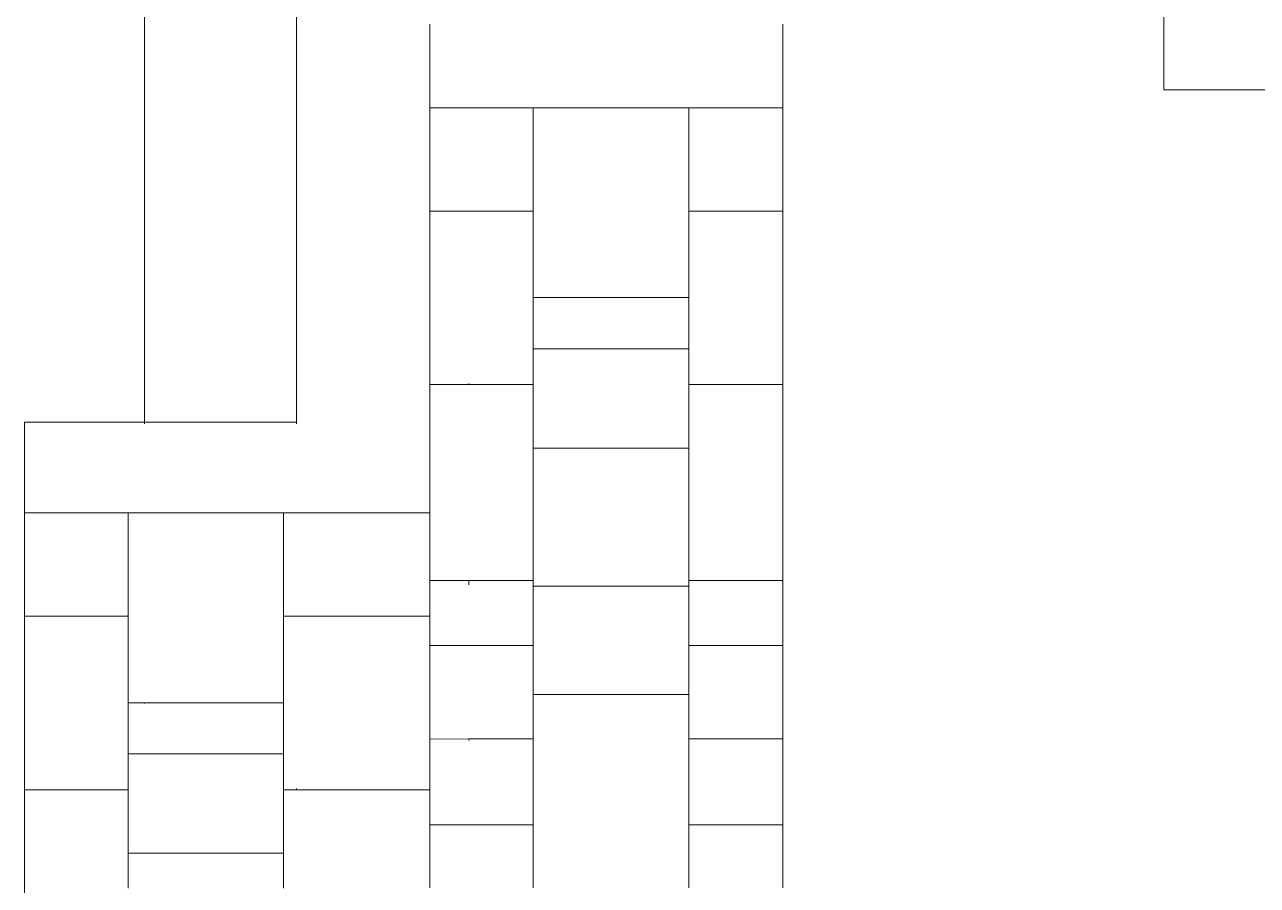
# Model space of a CAD drawing. Header units: millimetres. Extents: x -280308 to 6402717, y -14 to 2073074.
# Drawn here: x -38853.4 to -38682.1, y 416795.1 to 416914.7 of the extents above; entities that cross this region are included whole.
import ezdxf

# ---------------------------------------------------------------- set-up
doc = ezdxf.new("R2010")
doc.units = ezdxf.units.MM
doc.layers.get('0').update_dxf_attribs({"lineweight": 0})
doc.layers.add('A-FURN-EQPM', color=177, linetype='Continuous', lineweight=0)
doc.layers.add('SectionCutEdges', color=7, linetype='Continuous', lineweight=35, true_color=0xa5aeb1)

# ---------------------------------------------------------------- blocks, each defined once
blk = doc.blocks.new('A$Cc6df37c2')
at = {"color": 0, "linetype": 'ByBlock', "lineweight": -2}
for p, q in [((-468.7, 147.15), (-468.7, -147.15)), ((-447.54, 147.15), (-447.54, -147.15)), ((-429.04, -91.83), (-429.04, -93.12)), ((-379.95, -91.83), (-379.95, -93.12)), ((-429.04, -93.12), (-429.04, -94.91)), ((-379.95, -93.12), (-379.95, -94.91)), ((-429.04, -94.91), (-429.04, -97.17)), ((-379.95, -94.91), (-379.95, -97.17)), ((-429.04, -97.17), (-429.04, -99.86)), ((-379.95, -97.17), (-379.95, -99.86)), ((-429.04, -99.86), (-429.04, -102.93)), ((-379.95, -99.86), (-379.95, -102.93)), ((-429.04, -102.93), (-429.04, -103.46)), ((-414.64, -103.46), (-429.04, -103.46)), ((-429.04, -103.46), (-429.04, -106.33)), ((-414.64, -103.46), (-414.64, -106.33)), ((-414.64, -103.46), (-393.04, -103.46)), ((-393.04, -103.46), (-379.95, -103.46)), ((-393.04, -103.46), (-393.04, -106.33)), ((-379.95, -102.93), (-379.95, -103.46)), ((-379.95, -103.46), (-379.95, -106.33)), ((-429.04, -106.33), (-429.04, -109.98)), ((-414.64, -106.33), (-414.64, -109.98)), ((-393.04, -106.33), (-393.04, -109.98)), ((-379.95, -106.33), (-379.95, -109.98)), ((-429.04, -109.98), (-429.04, -113.84)), ((-414.64, -109.98), (-414.64, -113.84)), ((-393.04, -109.98), (-393.04, -113.84)), ((-379.95, -109.98), (-379.95, -113.84)), ((-429.04, -113.84), (-429.04, -117.82)), ((-414.64, -113.84), (-414.64, -117.82)), ((-393.04, -113.84), (-393.04, -117.82)), ((-379.95, -113.84), (-379.95, -117.82)), ((-414.64, -117.82), (-429.04, -117.82)), ((-429.04, -117.82), (-429.04, -121.3)), ((-414.64, -117.82), (-414.64, -121.3)), ((-393.04, -117.82), (-379.95, -117.82)), ((-393.04, -117.82), (-393.04, -121.3)), ((-379.95, -117.82), (-379.95, -121.3)), ((-429.04, -121.3), (-429.04, -124.88)), ((-414.64, -121.3), (-414.64, -124.88)), ((-393.04, -121.3), (-393.04, -124.88)), ((-379.95, -121.3), (-379.95, -124.88)), ((-429.04, -124.88), (-429.04, -128.5)), ((-414.64, -124.88), (-414.64, -128.5)), ((-393.04, -124.88), (-393.04, -128.5)), ((-379.95, -124.88), (-379.95, -128.5)), ((-429.04, -128.5), (-429.04, -132.07)), ((-414.64, -128.5), (-414.64, -129.83)), ((-393.04, -128.5), (-393.04, -129.83)), ((-379.95, -128.5), (-379.95, -132.07)), ((-414.64, -129.83), (-393.04, -129.83)), ((-414.64, -129.94), (-414.64, -129.83)), ((-414.64, -130.38), (-414.64, -129.94)), ((-393.04, -129.83), (-393.04, -129.94)), ((-393.04, -130.38), (-393.04, -129.94)), ((-414.64, -130.96), (-414.64, -130.38)), ((-414.64, -131.69), (-414.64, -130.96)), ((-414.64, -132.07), (-414.64, -131.69)), ((-393.04, -130.38), (-393.04, -130.96)), ((-393.04, -131.69), (-393.04, -130.96)), ((-393.04, -132.07), (-393.04, -131.69)), ((-429.04, -132.07), (-429.04, -135.52)), ((-414.64, -132.54), (-414.64, -132.07)), ((-414.64, -133.51), (-414.64, -132.54)), ((-414.64, -134.58), (-414.64, -133.51)), ((-393.04, -132.54), (-393.04, -132.07)), ((-393.04, -133.51), (-393.04, -132.54)), ((-393.04, -134.58), (-393.04, -133.51)), ((-379.95, -132.07), (-379.95, -135.52)), ((-414.64, -135.52), (-414.64, -134.58)), ((-393.04, -135.52), (-393.04, -134.58)), ((-429.04, -135.52), (-429.04, -138.78)), ((-414.64, -135.73), (-414.64, -135.52)), ((-414.64, -136.94), (-414.64, -135.73)), ((-414.64, -136.94), (-393.04, -136.94)), ((-414.64, -136.94), (-414.64, -138.65)), ((-393.04, -135.73), (-393.04, -135.52)), ((-393.04, -136.94), (-393.04, -135.73)), ((-393.04, -136.94), (-393.04, -138.65)), ((-379.95, -135.52), (-379.95, -138.78)), ((-429.04, -138.78), (-429.04, -141.77)), ((-414.64, -138.65), (-414.64, -138.78)), ((-414.64, -138.78), (-414.64, -140.36)), ((-393.04, -138.65), (-393.04, -138.78)), ((-393.04, -138.78), (-393.04, -140.36)), ((-379.95, -138.78), (-379.95, -141.77)), ((-414.64, -140.36), (-414.64, -141.77)), ((-393.04, -140.36), (-393.04, -141.77)), ((-429.04, -141.77), (-429.04, -141.93)), ((-423.61, -141.93), (-429.04, -141.93)), ((-429.04, -141.93), (-429.04, -147.37)), ((-423.61, -141.77), (-423.61, -141.93)), ((-414.64, -141.93), (-423.61, -141.93)), ((-414.64, -141.77), (-414.64, -141.93)), ((-414.64, -141.93), (-414.64, -142.04)), ((-414.64, -142.04), (-414.64, -143.68)), ((-393.04, -141.77), (-393.04, -141.93)), ((-393.04, -141.93), (-379.95, -141.93)), ((-393.04, -141.93), (-393.04, -142.04)), ((-393.04, -142.04), (-393.04, -143.68)), ((-379.95, -141.77), (-379.95, -141.93)), ((-379.95, -141.93), (-379.95, -169.15)), ((-414.64, -143.68), (-414.64, -145.24)), ((-393.04, -143.68), (-393.04, -145.24)), ((-414.64, -145.24), (-414.64, -146.71)), ((-393.04, -145.24), (-393.04, -146.71)), ((-485.34, -147.37), (-485.34, -147.15)), ((-485.34, -147.15), (-468.7, -147.15)), ((-468.7, -147.15), (-468.7, -147.37)), ((-468.7, -147.15), (-465.76, -147.15)), ((-465.76, -147.15), (-462.89, -147.15)), ((-462.89, -147.15), (-460.08, -147.15)), ((-460.08, -147.15), (-457.35, -147.15)), ((-457.35, -147.15), (-454.72, -147.15)), ((-454.72, -147.15), (-452.21, -147.15)), ((-452.21, -147.15), (-449.83, -147.15)), ((-449.83, -147.15), (-447.54, -147.15)), ((-447.54, -147.15), (-447.54, -147.37)), ((-414.64, -146.71), (-414.64, -148.06)), ((-393.04, -146.71), (-393.04, -148.06)), ((-485.34, -148.13), (-485.34, -147.37)), ((-485.34, -148.13), (-485.34, -149.42)), ((-429.04, -147.37), (-429.04, -148.13)), ((-429.04, -148.13), (-429.04, -149.42)), ((-414.64, -148.06), (-414.64, -149.28)), ((-393.04, -148.06), (-393.04, -149.28)), ((-485.34, -149.42), (-485.34, -151.21)), ((-429.04, -149.42), (-429.04, -151.21)), ((-414.64, -149.28), (-414.64, -150.34)), ((-414.64, -150.34), (-414.64, -150.76)), ((-414.64, -150.76), (-393.04, -150.76)), ((-414.64, -150.76), (-414.64, -151.09)), ((-393.04, -149.28), (-393.04, -150.34)), ((-393.04, -150.34), (-393.04, -150.76)), ((-393.04, -150.76), (-393.04, -151.09)), ((-485.34, -151.21), (-485.34, -153.47)), ((-429.04, -151.21), (-429.04, -153.47)), ((-414.64, -151.09), (-414.64, -151.87)), ((-414.64, -151.87), (-414.64, -152.9)), ((-393.04, -151.09), (-393.04, -151.87)), ((-393.04, -151.87), (-393.04, -152.9)), ((-485.34, -153.47), (-485.34, -156.16)), ((-429.04, -153.47), (-429.04, -156.16)), ((-414.64, -152.9), (-414.64, -154.15)), ((-414.64, -154.15), (-414.64, -155.62)), ((-393.04, -152.9), (-393.04, -154.15)), ((-393.04, -154.15), (-393.04, -155.62)), ((-414.64, -155.62), (-414.64, -157.28)), ((-393.04, -155.62), (-393.04, -157.28)), ((-485.34, -156.16), (-485.34, -159.23)), ((-429.04, -156.16), (-429.04, -159.23)), ((-414.64, -157.28), (-414.64, -159.12)), ((-393.04, -157.28), (-393.04, -159.12)), ((-485.34, -159.23), (-485.34, -159.76)), ((-429.04, -159.23), (-429.04, -159.76)), ((-414.64, -159.12), (-414.64, -161.1)), ((-393.04, -159.12), (-393.04, -161.1)), ((-470.94, -159.76), (-485.34, -159.76)), ((-485.34, -159.76), (-485.34, -162.63)), ((-470.94, -159.76), (-470.94, -162.63)), ((-470.94, -159.76), (-449.34, -159.76)), ((-449.34, -159.76), (-429.04, -159.76)), ((-449.34, -159.76), (-449.34, -162.63)), ((-429.04, -159.76), (-429.04, -162.63)), ((-485.34, -162.63), (-485.34, -166.28)), ((-470.94, -162.63), (-470.94, -166.28)), ((-449.34, -162.63), (-449.34, -166.28)), ((-429.04, -162.63), (-429.04, -166.28)), ((-414.64, -161.1), (-414.64, -163.2)), ((-393.04, -161.1), (-393.04, -163.2)), ((-414.64, -163.2), (-414.64, -165.39)), ((-393.04, -163.2), (-393.04, -165.39)), ((-414.64, -165.39), (-414.64, -167.65)), ((-393.04, -165.39), (-393.04, -167.65)), ((-485.34, -166.28), (-485.34, -170.14)), ((-470.94, -166.28), (-470.94, -170.14)), ((-449.34, -166.28), (-449.34, -170.14)), ((-429.04, -169.15), (-429.04, -166.28)), ((-414.64, -167.65), (-414.64, -169.15)), ((-393.04, -167.65), (-393.04, -169.15)), ((-423.61, -169.15), (-429.04, -169.15)), ((-429.04, -169.74), (-429.04, -169.15)), ((-423.61, -169.15), (-423.61, -169.74)), ((-414.64, -169.15), (-423.61, -169.15)), ((-414.64, -169.15), (-414.64, -169.74)), ((-393.04, -169.15), (-379.95, -169.15)), ((-393.04, -169.15), (-393.04, -169.74)), ((-379.95, -169.15), (-379.95, -169.74)), ((-485.34, -170.14), (-485.34, -174.12)), ((-470.94, -170.14), (-470.94, -174.12)), ((-449.34, -170.14), (-449.34, -174.12)), ((-429.04, -170.14), (-429.04, -169.74)), ((-429.04, -170.33), (-429.04, -170.14)), ((-429.04, -171.08), (-429.04, -170.33)), ((-429.04, -171.99), (-429.04, -171.08)), ((-414.64, -169.74), (-414.64, -169.94)), ((-414.64, -169.94), (-393.04, -169.94)), ((-414.64, -170.33), (-414.64, -169.94)), ((-414.64, -171.08), (-414.64, -170.33)), ((-414.64, -171.99), (-414.64, -171.08)), ((-393.04, -169.94), (-393.04, -169.74)), ((-393.04, -170.33), (-393.04, -169.94)), ((-393.04, -171.08), (-393.04, -170.33)), ((-393.04, -171.99), (-393.04, -171.08)), ((-379.95, -169.74), (-379.95, -170.33)), ((-379.95, -170.33), (-379.95, -171.08)), ((-379.95, -171.08), (-379.95, -171.99)), ((-429.04, -173.03), (-429.04, -171.99)), ((-429.04, -174.12), (-429.04, -173.03)), ((-414.64, -172.29), (-414.64, -171.99)), ((-414.64, -173.03), (-414.64, -172.29)), ((-414.64, -174.19), (-414.64, -173.03)), ((-393.04, -172.29), (-393.04, -171.99)), ((-393.04, -173.03), (-393.04, -172.29)), ((-393.04, -174.19), (-393.04, -173.03)), ((-379.95, -171.99), (-379.95, -173.03)), ((-379.95, -173.03), (-379.95, -174.19)), ((-470.94, -174.12), (-485.34, -174.12)), ((-485.34, -174.12), (-485.34, -177.6)), ((-470.94, -174.12), (-470.94, -177.6)), ((-449.34, -174.12), (-429.04, -174.12)), ((-449.34, -174.12), (-449.34, -177.6)), ((-429.04, -174.19), (-429.04, -174.12)), ((-429.04, -175.45), (-429.04, -174.19)), ((-414.64, -174.65), (-414.64, -174.19)), ((-414.64, -175.45), (-414.64, -174.65)), ((-393.04, -174.65), (-393.04, -174.19)), ((-393.04, -175.45), (-393.04, -174.65)), ((-379.95, -174.19), (-379.95, -175.45)), ((-429.04, -176.79), (-429.04, -175.45)), ((-414.64, -176.79), (-414.64, -175.45)), ((-393.04, -176.79), (-393.04, -175.45)), ((-379.95, -175.45), (-379.95, -176.79)), ((-485.34, -177.6), (-485.34, -181.18)), ((-470.94, -177.6), (-470.94, -181.18)), ((-449.34, -177.6), (-449.34, -181.18)), ((-429.04, -177.6), (-429.04, -176.79)), ((-429.04, -178.19), (-429.04, -177.6)), ((-414.64, -176.92), (-414.64, -176.79)), ((-414.64, -178.19), (-414.64, -176.92)), ((-393.04, -176.92), (-393.04, -176.79)), ((-393.04, -178.19), (-393.04, -176.92)), ((-379.95, -176.79), (-379.95, -178.19)), ((-414.64, -178.19), (-429.04, -178.19)), ((-429.04, -178.19), (-429.04, -180.05)), ((-414.64, -178.19), (-414.64, -179.06)), ((-414.64, -180.05), (-414.64, -179.06)), ((-393.04, -178.19), (-379.95, -178.19)), ((-393.04, -179.06), (-393.04, -178.19)), ((-393.04, -180.05), (-393.04, -179.06)), ((-379.95, -178.19), (-379.95, -180.05)), ((-485.34, -181.18), (-485.34, -184.8)), ((-470.94, -181.18), (-470.94, -184.8)), ((-449.34, -181.18), (-449.34, -184.8)), ((-429.04, -180.05), (-429.04, -181.18)), ((-429.04, -181.18), (-429.04, -181.92)), ((-414.64, -180.99), (-414.64, -180.05)), ((-414.64, -181.92), (-414.64, -180.99)), ((-393.04, -180.99), (-393.04, -180.05)), ((-393.04, -181.92), (-393.04, -180.99)), ((-379.95, -180.05), (-379.95, -181.92)), ((-429.04, -181.92), (-429.04, -183.73)), ((-414.64, -182.65), (-414.64, -181.92)), ((-414.64, -182.65), (-414.64, -183.73)), ((-393.04, -182.65), (-393.04, -181.92)), ((-393.04, -183.73), (-393.04, -182.65)), ((-379.95, -181.92), (-379.95, -183.73)), ((-485.34, -184.8), (-485.34, -188.37)), ((-470.94, -184.8), (-470.94, -186.13)), ((-449.34, -184.8), (-449.34, -186.13)), ((-429.04, -183.73), (-429.04, -184.8)), ((-429.04, -184.8), (-429.04, -185.46)), ((-414.64, -184), (-414.64, -183.73)), ((-414.64, -185.01), (-414.64, -184)), ((-414.64, -185.01), (-393.04, -185.01)), ((-414.64, -185.01), (-414.64, -185.46)), ((-393.04, -184), (-393.04, -183.73)), ((-393.04, -185.01), (-393.04, -184)), ((-393.04, -185.46), (-393.04, -185.01)), ((-379.95, -183.73), (-379.95, -185.46)), ((-470.94, -186.24), (-470.94, -186.13)), ((-470.94, -186.13), (-468.7, -186.13)), ((-470.94, -186.68), (-470.94, -186.24)), ((-470.94, -187.26), (-470.94, -186.68)), ((-468.7, -186.13), (-468.7, -186.24)), ((-468.7, -186.13), (-465.76, -186.13)), ((-465.76, -186.13), (-462.89, -186.13)), ((-462.89, -186.13), (-460.08, -186.13)), ((-460.08, -186.13), (-457.35, -186.13)), ((-457.35, -186.13), (-454.72, -186.13)), ((-454.72, -186.13), (-452.21, -186.13)), ((-452.21, -186.13), (-449.83, -186.13)), ((-449.83, -186.13), (-449.34, -186.13)), ((-449.34, -186.13), (-449.34, -186.24)), ((-449.34, -186.68), (-449.34, -186.24)), ((-449.34, -187.26), (-449.34, -186.68)), ((-429.04, -185.46), (-429.04, -187.05)), ((-414.64, -187.05), (-414.64, -185.46)), ((-393.04, -187.05), (-393.04, -185.46)), ((-379.95, -185.46), (-379.95, -187.05)), ((-485.34, -188.37), (-485.34, -191.82)), ((-470.94, -187.99), (-470.94, -187.26)), ((-470.94, -188.37), (-470.94, -187.99)), ((-470.94, -188.84), (-470.94, -188.37)), ((-449.34, -187.99), (-449.34, -187.26)), ((-449.34, -188.37), (-449.34, -187.99)), ((-449.34, -188.84), (-449.34, -188.37)), ((-429.04, -187.05), (-429.04, -188.37)), ((-429.04, -188.37), (-429.04, -188.46)), ((-429.04, -188.46), (-429.04, -189.66)), ((-414.64, -187.05), (-414.64, -188.46)), ((-414.64, -188.46), (-414.64, -189.66)), ((-393.04, -187.05), (-393.04, -188.46)), ((-393.04, -188.46), (-393.04, -189.66)), ((-379.95, -187.05), (-379.95, -188.46)), ((-379.95, -188.46), (-379.95, -189.66)), ((-470.94, -189.81), (-470.94, -188.84)), ((-470.94, -190.88), (-470.94, -189.81)), ((-449.34, -189.81), (-449.34, -188.84)), ((-449.34, -190.88), (-449.34, -189.81)), ((-429.04, -189.66), (-429.04, -190.62)), ((-414.64, -189.66), (-414.64, -190.62)), ((-393.04, -189.66), (-393.04, -190.62)), ((-379.95, -189.66), (-379.95, -190.62)), ((-485.34, -191.82), (-485.34, -195.08)), ((-470.94, -191.82), (-470.94, -190.88)), ((-470.94, -192.03), (-470.94, -191.82)), ((-449.34, -191.82), (-449.34, -190.88)), ((-449.34, -192.03), (-449.34, -191.82)), ((-429.04, -190.62), (-429.04, -191.18)), ((-423.61, -191.17), (-429.04, -191.18)), ((-429.04, -191.18), (-429.04, -191.4)), ((-429.04, -191.4), (-429.04, -191.83)), ((-429.04, -191.83), (-429.04, -192.47)), ((-423.61, -191.17), (-423.61, -191.4)), ((-414.64, -191.17), (-423.61, -191.17)), ((-414.64, -190.62), (-414.64, -191.17)), ((-414.64, -191.17), (-414.64, -191.4)), ((-414.64, -191.4), (-414.64, -191.83)), ((-414.64, -191.83), (-414.64, -192.47)), ((-393.04, -190.62), (-393.04, -191.17)), ((-393.04, -191.17), (-379.95, -191.17)), ((-393.04, -191.17), (-393.04, -191.4)), ((-393.04, -191.4), (-393.04, -191.83)), ((-393.04, -191.83), (-393.04, -192.47)), ((-379.95, -190.62), (-379.95, -191.17)), ((-379.95, -191.17), (-379.95, -191.4)), ((-379.95, -191.4), (-379.95, -191.83)), ((-379.95, -191.83), (-379.95, -192.47)), ((-470.94, -193.24), (-470.94, -192.03)), ((-470.94, -193.24), (-449.34, -193.24)), ((-470.94, -193.24), (-470.94, -194.95)), ((-449.34, -193.24), (-449.34, -192.03)), ((-449.34, -193.24), (-449.34, -194.95)), ((-429.04, -192.47), (-429.04, -193.31)), ((-429.04, -193.31), (-429.04, -194.33)), ((-414.64, -192.47), (-414.64, -193.31)), ((-414.64, -193.31), (-414.64, -194.33)), ((-393.04, -192.47), (-393.04, -193.31)), ((-393.04, -193.31), (-393.04, -194.33)), ((-379.95, -192.47), (-379.95, -193.31)), ((-379.95, -193.31), (-379.95, -194.33)), ((-485.34, -195.08), (-485.34, -198.07)), ((-470.94, -194.95), (-470.94, -195.08)), ((-470.94, -195.08), (-470.94, -196.66)), ((-449.34, -194.95), (-449.34, -195.08)), ((-449.34, -195.08), (-449.34, -196.66)), ((-429.04, -194.33), (-429.04, -195.08)), ((-429.04, -195.08), (-429.04, -195.5)), ((-414.64, -194.33), (-414.64, -195.5)), ((-393.04, -194.33), (-393.04, -195.5)), ((-379.95, -194.33), (-379.95, -195.5)), ((-470.94, -196.66), (-470.94, -198.07)), ((-449.34, -196.66), (-449.34, -198.07)), ((-429.04, -195.5), (-429.04, -196.83)), ((-429.04, -196.83), (-429.04, -198.07)), ((-414.64, -195.5), (-414.64, -196.83)), ((-414.64, -196.83), (-414.64, -198.27)), ((-393.04, -195.5), (-393.04, -196.83)), ((-393.04, -196.83), (-393.04, -198.27)), ((-379.95, -195.5), (-379.95, -196.83)), ((-379.95, -196.83), (-379.95, -198.27)), ((-485.34, -198.07), (-485.34, -198.23)), ((-470.94, -198.23), (-485.34, -198.23)), ((-485.34, -225.45), (-485.34, -198.23)), ((-470.94, -198.07), (-470.94, -198.23)), ((-470.94, -198.23), (-470.94, -198.34)), ((-470.94, -198.34), (-470.94, -199.98)), ((-449.34, -198.07), (-449.34, -198.23)), ((-449.34, -198.23), (-447.58, -198.23)), ((-449.34, -198.23), (-449.34, -198.34)), ((-449.34, -198.34), (-449.34, -199.98)), ((-447.58, -198.23), (-447.54, -198.23)), ((-447.54, -198.07), (-447.54, -198.23)), ((-447.54, -198.23), (-429.04, -198.23)), ((-429.04, -198.07), (-429.04, -198.23)), ((-429.04, -198.23), (-429.04, -198.27)), ((-429.04, -198.27), (-429.04, -199.82)), ((-414.64, -198.27), (-414.64, -199.82)), ((-393.04, -198.27), (-393.04, -199.82)), ((-379.95, -198.27), (-379.95, -199.82)), ((-470.94, -199.98), (-470.94, -201.54)), ((-449.34, -199.98), (-449.34, -201.54)), ((-429.04, -199.82), (-429.04, -201.43)), ((-414.64, -199.82), (-414.64, -201.43)), ((-393.04, -199.82), (-393.04, -201.43)), ((-379.95, -199.82), (-379.95, -201.43)), ((-470.94, -201.54), (-470.94, -203.01)), ((-449.34, -201.54), (-449.34, -203.01)), ((-429.04, -201.43), (-429.04, -203.09)), ((-414.64, -201.43), (-414.64, -203.09)), ((-393.04, -201.43), (-393.04, -203.09)), ((-379.95, -201.43), (-379.95, -203.09)), ((-470.94, -203.01), (-470.94, -204.36)), ((-449.34, -203.01), (-449.34, -204.36)), ((-414.64, -203.09), (-429.04, -203.09)), ((-429.04, -204.8), (-429.04, -203.09)), ((-414.64, -203.09), (-414.64, -204.8)), ((-393.04, -204.8), (-393.04, -203.09)), ((-393.04, -203.09), (-379.95, -203.09)), ((-379.95, -203.09), (-379.95, -204.8)), ((-470.94, -204.36), (-470.94, -205.58)), ((-470.94, -205.58), (-470.94, -206.64)), ((-449.34, -204.36), (-449.34, -205.58)), ((-449.34, -205.58), (-449.34, -206.64)), ((-429.04, -206.38), (-429.04, -204.8)), ((-414.64, -204.8), (-414.64, -206.38)), ((-393.04, -206.38), (-393.04, -204.8)), ((-379.95, -204.8), (-379.95, -206.38)), ((-470.94, -206.64), (-470.94, -207.06)), ((-470.94, -207.06), (-449.34, -207.06)), ((-470.94, -207.06), (-470.94, -207.39)), ((-449.34, -206.64), (-449.34, -207.06)), ((-449.34, -207.06), (-449.34, -207.39)), ((-429.04, -207.82), (-429.04, -206.38)), ((-414.64, -206.38), (-414.64, -207.82)), ((-393.04, -207.82), (-393.04, -206.38)), ((-379.95, -206.38), (-379.95, -207.82)), ((-470.94, -207.39), (-470.94, -208.17)), ((-470.94, -208.17), (-470.94, -209.19)), ((-449.34, -207.39), (-449.34, -208.17)), ((-449.34, -208.17), (-449.34, -209.19)), ((-429.04, -209.11), (-429.04, -207.82)), ((-414.64, -207.82), (-414.64, -209.11)), ((-393.04, -209.11), (-393.04, -207.82)), ((-379.95, -207.82), (-379.95, -209.11)), ((-470.94, -209.19), (-470.94, -210.45)), ((-470.94, -210.45), (-470.94, -211.92)), ((-449.34, -209.19), (-449.34, -210.45)), ((-449.34, -210.45), (-449.34, -211.92)), ((-429.04, -210.22), (-429.04, -209.11)), ((-429.04, -211.15), (-429.04, -210.22)), ((-414.64, -209.11), (-414.64, -210.22)), ((-414.64, -210.22), (-414.64, -211.15)), ((-393.04, -210.22), (-393.04, -209.11)), ((-393.04, -211.15), (-393.04, -210.22)), ((-379.95, -209.11), (-379.95, -210.22)), ((-379.95, -210.22), (-379.95, -211.15)), ((-429.04, -211.88), (-429.04, -211.15)), ((-414.64, -211.15), (-414.64, -211.88)), ((-393.04, -211.88), (-393.04, -211.15)), ((-379.95, -211.15), (-379.95, -211.88))]:
    blk.add_line(p, q, dxfattribs=at)
at = {"layer": 'SectionCutEdges', "color": 0, "linetype": 'ByBlock', "lineweight": -2}
for p, q in [((-327.01, -73.97), (-327.01, -100.97)), ((-327.01, -100.97), (-300.01, -100.97))]:
    blk.add_line(p, q, dxfattribs=at)
blk = doc.blocks.new('A$C834590f0')
at = {"layer": 'A-FURN-EQPM', "color": 32, "ltscale": 0.25, "true_color": 0xdd6108}
blk.add_blockref('A$Cc6df37c2', (-62675.99, -8538.81), dxfattribs=at)
blk = doc.blocks.new('A$C7a9db0a0')
at = {"ltscale": 0.25}
blk.add_blockref('A$C834590f0', (70322.8, -713.83), dxfattribs=at)
blk = doc.blocks.new('2')
at = {"ltscale": 0.25}
blk.add_blockref('A$C7a9db0a0', (-46014.9, 426259.29), dxfattribs=at)

msp = doc.modelspace()

# ---------------------------------------------------------------- block references
msp.add_blockref('2', (0, 0))

doc.saveas('drawing.dxf')
